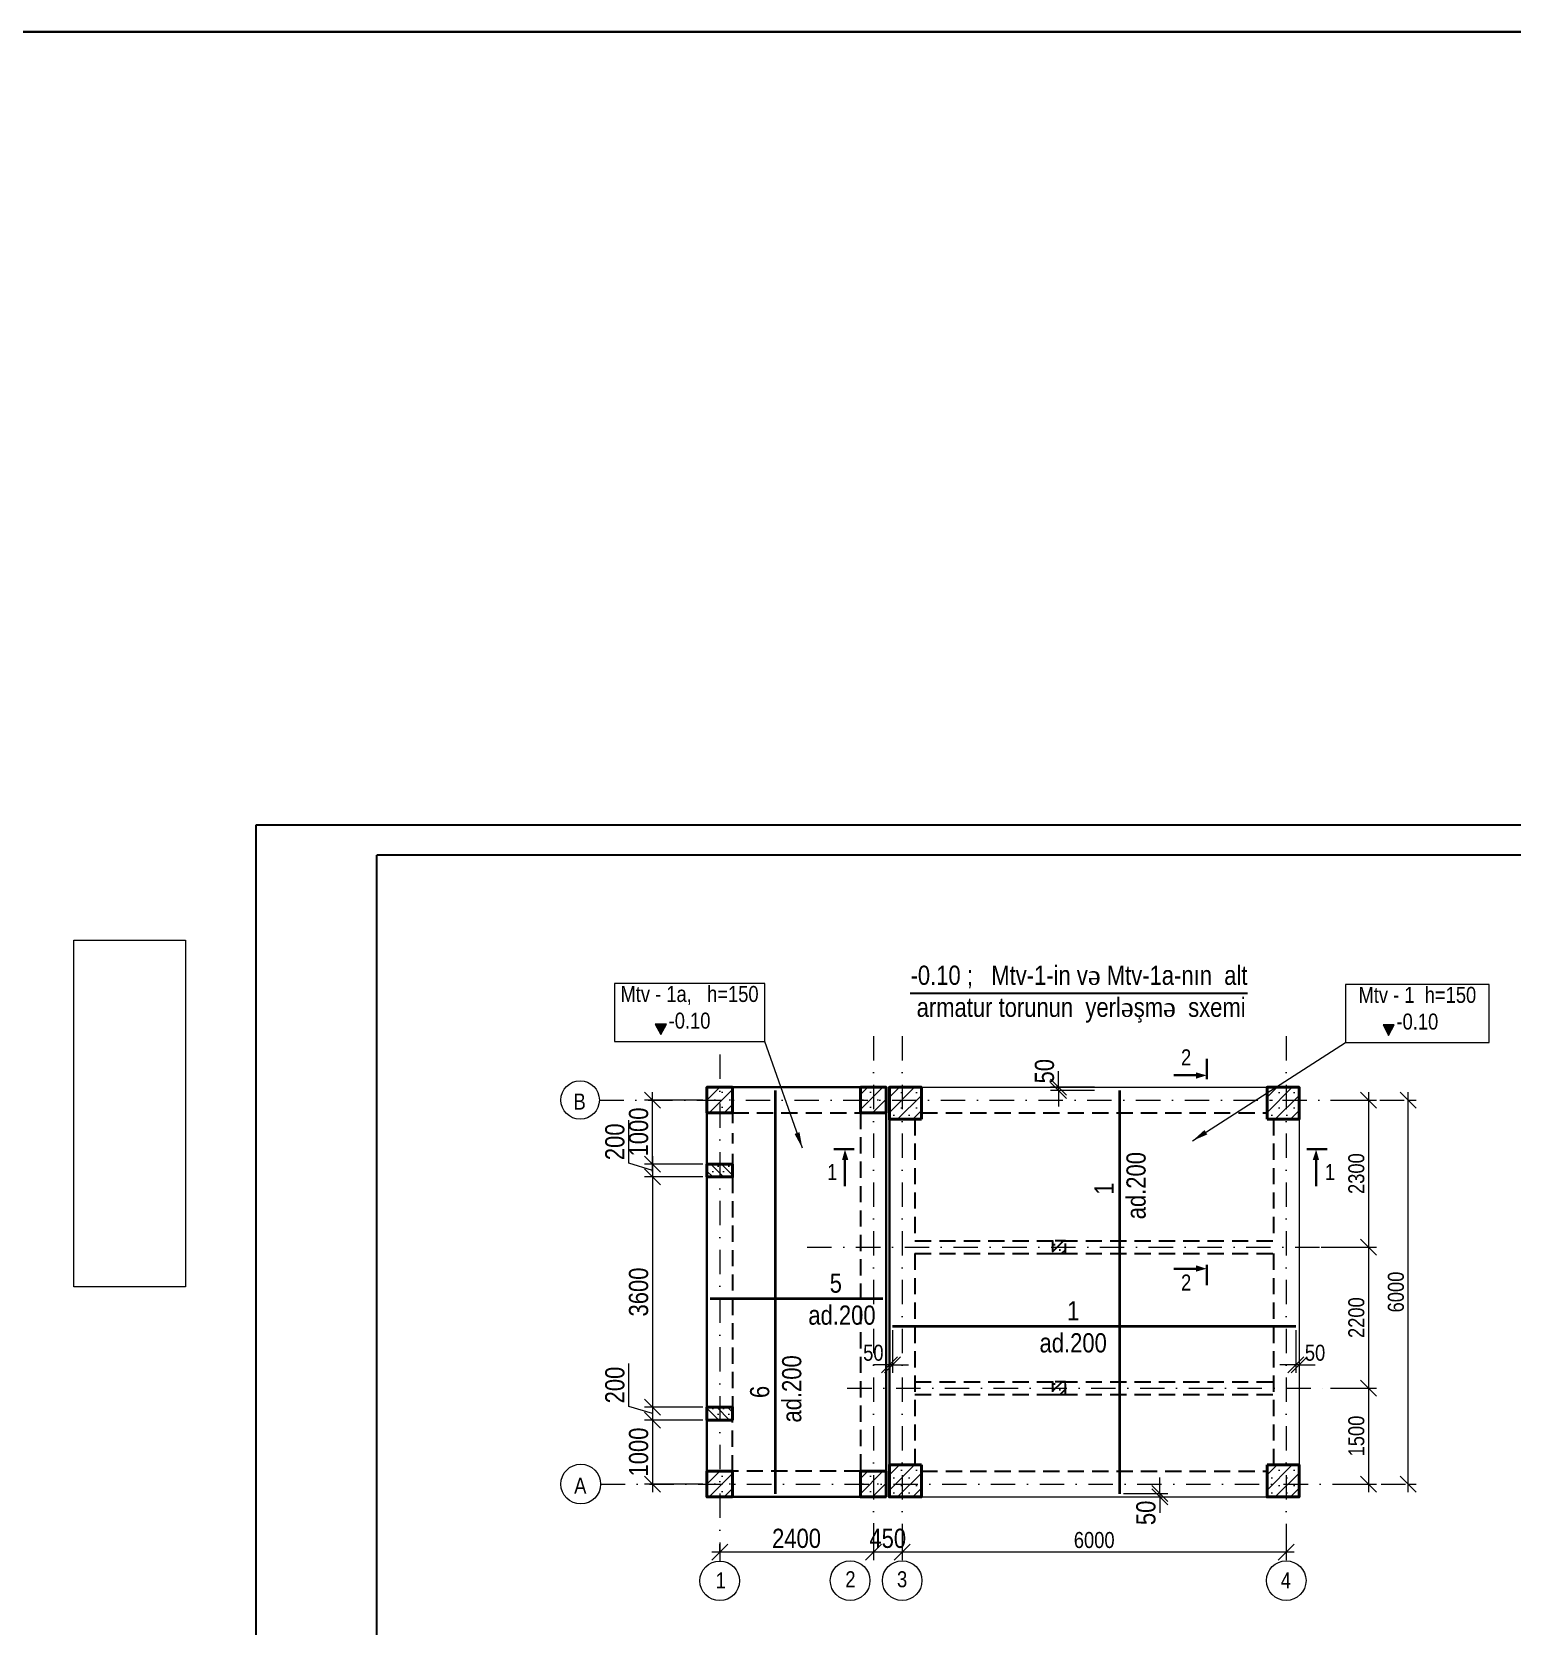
# Model space of a CAD drawing. Header units: millimetres. Extents: x -149347 to 251215, y -2929184 to -2541447.
# Drawn here: x 106920 to 130043, y -2566355 to -2541447 of the extents above; entities that cross this region are included whole.
import ezdxf

# ---------------------------------------------------------------- set-up
doc = ezdxf.new("R2010")
doc.units = ezdxf.units.MM
for name, pattern in [('DASHDOTX2', [50.8, 25.4, -12.7, 0, -12.7]), ('HIDDEN', [4, 2, -2]), ('HIDDEN2', [4.7625, 3.175, -1.5875])]:
    doc.linetypes.add(name, pattern=pattern)
for name, color, linetype, lineweight in [('Калонлар', 2, 'Continuous', 40), ('колонна', 6, 'Continuous', 40), ('размер', 2, 'Continuous', 13), ('Х - диварлар.', 31, 'Continuous', 25)]:
    doc.layers.add(name, color=color, linetype=linetype, lineweight=lineweight)
doc.styles.add('style1', font='A3TI(LA).TTF', dxfattribs={"height": 400})
doc.styles.add('style6', font='ARIALN.TTF', dxfattribs={"height": 300})
doc.styles.add('Times New  Roman', font='times.ttf')
doc.styles.add('yazitipi', font='ARIALN.TTF')
doc.dimstyles.new('DIM_100', dxfattribs={"dimscale": 100, "dimtxt": 250, "dimasz": 2.5, "dimexe": 1.25, "dimexo": 0.625, "dimtad": 1, "dimdec": 0, "dimtxsty": 'style1', "dimblk": 'OBLIQUE', "dimcen": 2.5, "dimdle": 1.25, "dimclrd": 251, "dimclre": 251, "dimaunit": 1, "dimadec": 3, "dimazin": 0, "dimtfac": 1, "dimtdec": 0, "dimtmove": 1, "dimatfit": 3, "dimfxl": 1.25, "dimlwd": 5, "dimlwe": 5, "dimarcsym": 0})
doc.dimstyles.new('İSO-100', dxfattribs={"dimtxt": 250, "dimasz": 250, "dimexe": 100, "dimexo": 500, "dimgap": 100, "dimtad": 1, "dimdec": 0, "dimtxsty": 'Times New  Roman', "dimblk": 'OBLIQUE', "dimcen": 2.5, "dimdle": 100, "dimclrd": 250, "dimclre": 250, "dimadec": 0, "dimazin": 0, "dimtfac": 1, "dimtdec": 0, "dimtmove": 1, "dimatfit": 3, "dimfxl": 1, "dimlwd": 5, "dimlwe": 5, "dimarcsym": 0})
doc.dimstyles.new('sevda', dxfattribs={"dimscale": 100, "dimtxt": 2.8, "dimasz": 2.5, "dimexe": 1.25, "dimexo": 0.625, "dimtad": 1, "dimtxsty": 'yazitipi', "dimblk": 'OBLIQUE', "dimcen": 2.5, "dimclrd": 253, "dimclre": 253, "dimclrt": 73, "dimaunit": 1, "dimadec": 3, "dimazin": 0, "dimtfac": 1, "dimtmove": 1, "dimatfit": 3, "dimfxl": 1, "dimlwd": 9, "dimlwe": 9, "dimarcsym": 0})
pattern_1 = [(315, (487824.62, -2614397.24), (84.1899, 84.1899), []), (315, (487824.62, -2614481.43), (84.1899, 84.1899), [0, -119.0625])]

# ---------------------------------------------------------------- blocks, each defined once
blk = doc.blocks.new('mekteb')
at = {"color": 0, "lineweight": 25}
for p, q in [((99643, -1821466), (139843, -1821466)), ((99643, -1849866), (99643, -1821466))]:
    blk.add_line(p, q, dxfattribs=at)
at = {"color": 0, "lineweight": 25, "ltscale": 15}
for p in [(101643, -1849366), (139343, -1821966)]:
    blk.add_line(p, (101643, -1821966), dxfattribs=at)
blk = doc.blocks.new('_Oblique')
at = {"color": 0, "linetype": 'ByBlock', "lineweight": -2}
blk.add_line((-0.5, -0.5), (0.5, 0.5), dxfattribs=at)
blk = doc.blocks.new('*D861')
at = {"color": 251, "lineweight": 5, "ltscale": 50, "transparency": 16777216}
for p, q in [((120515, -2564883), (120515, -2565326)), ((126515, -2564883), (126515, -2565326))]:
    blk.add_line(p, q, dxfattribs=at)
at = {"color": 251, "linetype": 'ByBlock', "lineweight": 5, "ltscale": 50, "transparency": 16777216}
blk.add_line((126640, -2565201), (120390, -2565201), dxfattribs=at)
at = {"layer": 'Defpoints', "color": 0, "lineweight": 15, "ltscale": 50, "transparency": 16777216}
for p in [(120515, -2564820), (126515, -2564820), (120515, -2565201)]:
    blk.add_point(p, dxfattribs=at)
at = {"color": 251, "lineweight": 5, "ltscale": 50, "transparency": 16777216, "xscale": 250, "yscale": 250, "zscale": 250, "rotation": 180}
blk.add_blockref('_Oblique', (120515, -2565201), dxfattribs=at)
at = {"color": 251, "lineweight": 5, "ltscale": 50, "transparency": 16777216, "xscale": 250, "yscale": 250, "zscale": 250}
blk.add_blockref('_Oblique', (126515, -2565201), dxfattribs=at)
at = {"color": 0, "lineweight": 15, "ltscale": 50, "transparency": 16777216, "insert": (123515, -2565011), "char_height": 300, "attachment_point": 5, "style": 'style6'}
blk.add_mtext('{\\H0.83333x;6000}', dxfattribs=at)
blk = doc.blocks.new('*D862')
at = {"color": 251, "linetype": 'ByBlock', "lineweight": 5, "ltscale": 50, "transparency": 16777216}
blk.add_line((128419, -2564260), (128419, -2558010), dxfattribs=at)
at = {"color": 251, "lineweight": 5, "ltscale": 50, "transparency": 16777216}
for p, q in [((128427, -2558135), (128544, -2558135)), ((128427, -2564135), (128544, -2564135))]:
    blk.add_line(p, q, dxfattribs=at)
at = {"layer": 'Defpoints', "color": 0, "lineweight": 15, "ltscale": 50, "transparency": 16777216}
for p in [(128364, -2558135), (128419, -2558135), (128364, -2564135)]:
    blk.add_point(p, dxfattribs=at)
at = {"color": 251, "lineweight": 5, "ltscale": 50, "transparency": 16777216, "xscale": 250, "yscale": 250, "zscale": 250}
for p, rotation in [((128419, -2558135), 90), ((128419, -2564135), 270)]:
    blk.add_blockref('_Oblique', p, dxfattribs=dict(at, rotation=rotation))
at = {"color": 0, "lineweight": 15, "ltscale": 50, "transparency": 16777216, "insert": (128229, -2561135), "char_height": 300, "attachment_point": 5, "rotation": 90, "style": 'style6'}
blk.add_mtext('{\\H0.83333x;6000}', dxfattribs=at)
blk = doc.blocks.new('*D863')
at = {"color": 251, "lineweight": 5, "ltscale": 50, "transparency": 16777216}
for p, q in [((127061, -2560435), (127927, -2560435)), ((127214, -2562635), (127927, -2562635))]:
    blk.add_line(p, q, dxfattribs=at)
at = {"color": 251, "linetype": 'ByBlock', "lineweight": 5, "ltscale": 50, "transparency": 16777216}
blk.add_line((127802, -2560310), (127802, -2562760), dxfattribs=at)
at = {"layer": 'Defpoints', "color": 0, "lineweight": 15, "ltscale": 50, "transparency": 16777216}
for p in [(126999, -2560435), (127152, -2562635), (127802, -2562635)]:
    blk.add_point(p, dxfattribs=at)
at = {"color": 251, "lineweight": 5, "ltscale": 50, "transparency": 16777216, "xscale": 250, "yscale": 250, "zscale": 250}
for p, rotation in [((127802, -2560435), 90), ((127802, -2562635), 270)]:
    blk.add_blockref('_Oblique', p, dxfattribs=dict(at, rotation=rotation))
at = {"color": 0, "lineweight": 15, "ltscale": 50, "transparency": 16777216, "insert": (127611, -2561535), "char_height": 300, "attachment_point": 5, "rotation": 90, "style": 'style6'}
blk.add_mtext('{\\H0.83333x;2200}', dxfattribs=at)
blk = doc.blocks.new('*D864')
at = {"color": 251, "lineweight": 5, "ltscale": 50, "transparency": 16777216}
for p, q in [((127204, -2558135), (127927, -2558135)), ((127214, -2560435), (127927, -2560435))]:
    blk.add_line(p, q, dxfattribs=at)
at = {"color": 251, "linetype": 'ByBlock', "lineweight": 5, "ltscale": 50, "transparency": 16777216}
blk.add_line((127802, -2558010), (127802, -2560560), dxfattribs=at)
at = {"layer": 'Defpoints', "color": 0, "lineweight": 15, "ltscale": 50, "transparency": 16777216}
for p in [(127142, -2558135), (127152, -2560435), (127802, -2560435)]:
    blk.add_point(p, dxfattribs=at)
at = {"color": 251, "lineweight": 5, "ltscale": 50, "transparency": 16777216, "xscale": 250, "yscale": 250, "zscale": 250}
for p, rotation in [((127802, -2558135), 90), ((127802, -2560435), 270)]:
    blk.add_blockref('_Oblique', p, dxfattribs=dict(at, rotation=rotation))
at = {"color": 0, "lineweight": 15, "ltscale": 50, "transparency": 16777216, "insert": (127611, -2559285), "char_height": 300, "attachment_point": 5, "rotation": 90, "style": 'style6'}
blk.add_mtext('{\\H0.83333x;2300}', dxfattribs=at)
blk = doc.blocks.new('*D865')
at = {"color": 251, "lineweight": 5, "ltscale": 50, "transparency": 16777216}
for p, q in [((127204, -2562635), (127927, -2562635)), ((127401, -2564135), (127927, -2564135))]:
    blk.add_line(p, q, dxfattribs=at)
at = {"color": 251, "linetype": 'ByBlock', "lineweight": 5, "ltscale": 50, "transparency": 16777216}
blk.add_line((127802, -2562510), (127802, -2564260), dxfattribs=at)
at = {"layer": 'Defpoints', "color": 0, "lineweight": 15, "ltscale": 50, "transparency": 16777216}
for p in [(127142, -2562635), (127339, -2564135), (127802, -2564135)]:
    blk.add_point(p, dxfattribs=at)
at = {"color": 251, "lineweight": 5, "ltscale": 50, "transparency": 16777216, "xscale": 250, "yscale": 250, "zscale": 250}
for p, rotation in [((127802, -2562635), 90), ((127802, -2564135), 270)]:
    blk.add_blockref('_Oblique', p, dxfattribs=dict(at, rotation=rotation))
at = {"color": 0, "lineweight": 15, "ltscale": 50, "transparency": 16777216, "insert": (127611, -2563385), "char_height": 300, "attachment_point": 5, "rotation": 90, "style": 'style6'}
blk.add_mtext('{\\H0.83333x;1500}', dxfattribs=at)
blk = doc.blocks.new('*D871')
at = {"color": 251, "lineweight": 5, "ltscale": 50, "transparency": 16777216}
for p, q in [((120315, -2561733), (120315, -2562400)), ((120365, -2561733), (120365, -2562400))]:
    blk.add_line(p, q, dxfattribs=at)
at = {"color": 251, "linetype": 'ByBlock', "lineweight": 5, "ltscale": 50, "transparency": 16777216}
for p, q in [((120315, -2562275), (120065, -2562275)), ((120365, -2562275), (120315, -2562275)), ((120365, -2562275), (120615, -2562275))]:
    blk.add_line(p, q, dxfattribs=at)
at = {"layer": 'Defpoints', "color": 0, "lineweight": 15, "ltscale": 50, "transparency": 16777216}
for p in [(120315, -2561670), (120365, -2561670), (120315, -2562275)]:
    blk.add_point(p, dxfattribs=at)
at = {"color": 251, "lineweight": 5, "ltscale": 50, "transparency": 16777216, "xscale": 250, "yscale": 250, "zscale": 250}
blk.add_blockref('_Oblique', (120315, -2562275), dxfattribs=at)
at = {"color": 251, "lineweight": 5, "ltscale": 50, "transparency": 16777216, "xscale": 250, "yscale": 250, "zscale": 250, "rotation": 180}
blk.add_blockref('_Oblique', (120365, -2562275), dxfattribs=at)
at = {"color": 0, "lineweight": 15, "ltscale": 50, "transparency": 16777216, "insert": (120065, -2562085), "char_height": 300, "attachment_point": 5, "style": 'style6'}
blk.add_mtext('{\\H0.83333x;50}', dxfattribs=at)
blk = doc.blocks.new('*D872')
at = {"color": 251, "lineweight": 5, "ltscale": 50, "transparency": 16777216}
for p, q in [((126665, -2561733), (126665, -2562400)), ((126715, -2561733), (126715, -2562400))]:
    blk.add_line(p, q, dxfattribs=at)
at = {"color": 251, "linetype": 'ByBlock', "lineweight": 5, "ltscale": 50, "transparency": 16777216}
for p, q in [((126665, -2562275), (126415, -2562275)), ((126715, -2562275), (126665, -2562275)), ((126715, -2562275), (126965, -2562275))]:
    blk.add_line(p, q, dxfattribs=at)
at = {"layer": 'Defpoints', "color": 0, "lineweight": 15, "ltscale": 50, "transparency": 16777216}
for p in [(126665, -2561670), (126715, -2561670), (126665, -2562275)]:
    blk.add_point(p, dxfattribs=at)
at = {"color": 251, "lineweight": 5, "ltscale": 50, "transparency": 16777216, "xscale": 250, "yscale": 250, "zscale": 250}
blk.add_blockref('_Oblique', (126665, -2562275), dxfattribs=at)
at = {"color": 251, "lineweight": 5, "ltscale": 50, "transparency": 16777216, "xscale": 250, "yscale": 250, "zscale": 250, "rotation": 180}
blk.add_blockref('_Oblique', (126715, -2562275), dxfattribs=at)
at = {"color": 0, "lineweight": 15, "ltscale": 50, "transparency": 16777216, "insert": (126965, -2562085), "char_height": 300, "attachment_point": 5, "style": 'style6'}
blk.add_mtext('{\\H0.83333x;50}', dxfattribs=at)
blk = doc.blocks.new('*D873')
at = {"color": 251, "linetype": 'ByBlock', "lineweight": 5, "ltscale": 50, "transparency": 16777216}
for p, q in [((124539, -2564285), (124539, -2564035)), ((124539, -2564285), (124539, -2564335)), ((124539, -2564335), (124539, -2564585))]:
    blk.add_line(p, q, dxfattribs=at)
at = {"color": 251, "lineweight": 5, "ltscale": 50, "transparency": 16777216}
for p, q in [((123973, -2564285), (124664, -2564285)), ((123973, -2564335), (124664, -2564335))]:
    blk.add_line(p, q, dxfattribs=at)
at = {"layer": 'Defpoints', "color": 0, "lineweight": 15, "ltscale": 50, "transparency": 16777216}
for p in [(123910, -2564285), (123910, -2564335), (124539, -2564335)]:
    blk.add_point(p, dxfattribs=at)
at = {"color": 251, "lineweight": 5, "ltscale": 50, "transparency": 16777216, "xscale": 250, "yscale": 250, "zscale": 250}
for p, rotation in [((124539, -2564285), 270), ((124539, -2564335), 90)]:
    blk.add_blockref('_Oblique', p, dxfattribs=dict(at, rotation=rotation))
at = {"color": 0, "lineweight": 15, "ltscale": 50, "transparency": 16777216, "insert": (124324, -2564585), "char_height": 300, "attachment_point": 5, "rotation": 90, "style": 'style6'}
blk.add_mtext('50', dxfattribs=at)
blk = doc.blocks.new('*D874')
at = {"color": 251, "linetype": 'ByBlock', "lineweight": 5, "ltscale": 50, "transparency": 16777216}
for p, q in [((122955, -2557935), (122955, -2557685)), ((122955, -2557985), (122955, -2557935)), ((122955, -2557985), (122955, -2558235))]:
    blk.add_line(p, q, dxfattribs=at)
at = {"color": 251, "lineweight": 5, "ltscale": 50, "transparency": 16777216}
for p, q in [((123521, -2557935), (122830, -2557935)), ((123521, -2557985), (122830, -2557985))]:
    blk.add_line(p, q, dxfattribs=at)
at = {"layer": 'Defpoints', "color": 0, "lineweight": 15, "ltscale": 50, "transparency": 16777216}
for p in [(122955, -2557935), (123583, -2557935), (123583, -2557985)]:
    blk.add_point(p, dxfattribs=at)
at = {"color": 251, "lineweight": 5, "ltscale": 50, "transparency": 16777216, "xscale": 250, "yscale": 250, "zscale": 250}
for p, rotation in [((122955, -2557935), 270), ((122955, -2557985), 90)]:
    blk.add_blockref('_Oblique', p, dxfattribs=dict(at, rotation=rotation))
at = {"color": 0, "lineweight": 15, "ltscale": 50, "transparency": 16777216, "insert": (122739, -2557685), "char_height": 300, "attachment_point": 5, "rotation": 90, "style": 'style6'}
blk.add_mtext('50', dxfattribs=at)
blk = doc.blocks.new('*D879')
at = {"color": 251, "lineweight": 5, "ltscale": 50, "transparency": 16777216}
for p, q in [((120065, -2564744), (120065, -2565326)), ((117665, -2565185), (117665, -2565076))]:
    blk.add_line(p, q, dxfattribs=at)
at = {"color": 251, "linetype": 'ByBlock', "lineweight": 5, "ltscale": 50, "transparency": 16777216}
blk.add_line((120190, -2565201), (117540, -2565201), dxfattribs=at)
at = {"layer": 'Defpoints', "color": 0, "lineweight": 15, "ltscale": 50, "transparency": 16777216}
for p in [(120065, -2564681), (117665, -2565201), (117665, -2565247)]:
    blk.add_point(p, dxfattribs=at)
at = {"color": 251, "lineweight": 5, "ltscale": 50, "transparency": 16777216, "xscale": 250, "yscale": 250, "zscale": 250, "rotation": 180}
blk.add_blockref('_Oblique', (117665, -2565201), dxfattribs=at)
at = {"color": 251, "lineweight": 5, "ltscale": 50, "transparency": 16777216, "xscale": 250, "yscale": 250, "zscale": 250}
blk.add_blockref('_Oblique', (120065, -2565201), dxfattribs=at)
at = {"color": 0, "lineweight": 15, "ltscale": 50, "transparency": 16777216, "insert": (118865, -2564985), "char_height": 300, "attachment_point": 5, "style": 'style6'}
blk.add_mtext('2400', dxfattribs=at)
blk = doc.blocks.new('*D880')
at = {"color": 251, "lineweight": 5, "ltscale": 50, "transparency": 16777216}
for p, q in [((117403, -2558135), (116490, -2558135)), ((117403, -2559135), (116490, -2559135))]:
    blk.add_line(p, q, dxfattribs=at)
at = {"color": 251, "linetype": 'ByBlock', "lineweight": 5, "ltscale": 50, "transparency": 16777216}
blk.add_line((116615, -2559260), (116615, -2558010), dxfattribs=at)
at = {"layer": 'Defpoints', "color": 0, "lineweight": 15, "ltscale": 50, "transparency": 16777216}
for p in [(116615, -2558135), (117465, -2558135), (117465, -2559135)]:
    blk.add_point(p, dxfattribs=at)
at = {"color": 251, "lineweight": 5, "ltscale": 50, "transparency": 16777216, "xscale": 250, "yscale": 250, "zscale": 250}
for p, rotation in [((116615, -2558135), 90), ((116615, -2559135), 270)]:
    blk.add_blockref('_Oblique', p, dxfattribs=dict(at, rotation=rotation))
at = {"color": 0, "lineweight": 15, "ltscale": 50, "transparency": 16777216, "insert": (116399, -2558635), "char_height": 300, "attachment_point": 5, "rotation": 90, "style": 'style6'}
blk.add_mtext('1000', dxfattribs=at)
blk = doc.blocks.new('*D881')
at = {"color": 251, "linetype": 'ByBlock', "lineweight": 5, "ltscale": 50, "transparency": 16777216}
for p, q in [((116243, -2559124), (116243, -2558452)), ((116615, -2559235), (116243, -2559124)), ((116615, -2559010), (116615, -2559460))]:
    blk.add_line(p, q, dxfattribs=at)
at = {"color": 251, "lineweight": 5, "ltscale": 50, "transparency": 16777216}
for p, q in [((117403, -2559135), (116490, -2559135)), ((117403, -2559335), (116490, -2559335))]:
    blk.add_line(p, q, dxfattribs=at)
at = {"layer": 'Defpoints', "color": 0, "lineweight": 15, "ltscale": 50, "transparency": 16777216}
for p in [(117465, -2559135), (116615, -2559335), (117465, -2559335)]:
    blk.add_point(p, dxfattribs=at)
at = {"color": 251, "lineweight": 5, "ltscale": 50, "transparency": 16777216, "xscale": 250, "yscale": 250, "zscale": 250}
for p, rotation in [((116615, -2559135), 90), ((116615, -2559335), 270)]:
    blk.add_blockref('_Oblique', p, dxfattribs=dict(at, rotation=rotation))
at = {"color": 0, "lineweight": 15, "ltscale": 50, "transparency": 16777216, "insert": (116028, -2558788), "char_height": 300, "attachment_point": 5, "rotation": 90, "style": 'style6'}
blk.add_mtext('200', dxfattribs=at)
blk = doc.blocks.new('*D882')
at = {"color": 251, "linetype": 'ByBlock', "lineweight": 5, "ltscale": 50, "transparency": 16777216}
blk.add_line((116615, -2559210), (116615, -2563060), dxfattribs=at)
at = {"color": 251, "lineweight": 5, "ltscale": 50, "transparency": 16777216}
for p, q in [((117403, -2559335), (116490, -2559335)), ((117403, -2562935), (116490, -2562935))]:
    blk.add_line(p, q, dxfattribs=at)
at = {"layer": 'Defpoints', "color": 0, "lineweight": 15, "ltscale": 50, "transparency": 16777216}
for p in [(117465, -2559335), (116615, -2562935), (117465, -2562935)]:
    blk.add_point(p, dxfattribs=at)
at = {"color": 251, "lineweight": 5, "ltscale": 50, "transparency": 16777216, "xscale": 250, "yscale": 250, "zscale": 250}
for p, rotation in [((116615, -2559335), 90), ((116615, -2562935), 270)]:
    blk.add_blockref('_Oblique', p, dxfattribs=dict(at, rotation=rotation))
at = {"color": 0, "lineweight": 15, "ltscale": 50, "transparency": 16777216, "insert": (116399, -2561135), "char_height": 300, "attachment_point": 5, "rotation": 90, "style": 'style6'}
blk.add_mtext('3600', dxfattribs=at)
blk = doc.blocks.new('*D883')
at = {"color": 251, "linetype": 'ByBlock', "lineweight": 5, "ltscale": 50, "transparency": 16777216}
for p, q in [((116243, -2562924), (116243, -2562252)), ((116615, -2563035), (116243, -2562924)), ((116615, -2562810), (116615, -2563260))]:
    blk.add_line(p, q, dxfattribs=at)
at = {"color": 251, "lineweight": 5, "ltscale": 50, "transparency": 16777216}
for p, q in [((117403, -2562935), (116490, -2562935)), ((117403, -2563135), (116490, -2563135))]:
    blk.add_line(p, q, dxfattribs=at)
at = {"layer": 'Defpoints', "color": 0, "lineweight": 15, "ltscale": 50, "transparency": 16777216}
for p in [(117465, -2562935), (116615, -2563135), (117465, -2563135)]:
    blk.add_point(p, dxfattribs=at)
at = {"color": 251, "lineweight": 5, "ltscale": 50, "transparency": 16777216, "xscale": 250, "yscale": 250, "zscale": 250}
for p, rotation in [((116615, -2562935), 90), ((116615, -2563135), 270)]:
    blk.add_blockref('_Oblique', p, dxfattribs=dict(at, rotation=rotation))
at = {"color": 0, "lineweight": 15, "ltscale": 50, "transparency": 16777216, "insert": (116028, -2562588), "char_height": 300, "attachment_point": 5, "rotation": 90, "style": 'style6'}
blk.add_mtext('200', dxfattribs=at)
blk = doc.blocks.new('*D884')
at = {"color": 251, "lineweight": 5, "ltscale": 50, "transparency": 16777216}
for p, q in [((117403, -2563135), (116490, -2563135)), ((117403, -2564135), (116490, -2564135))]:
    blk.add_line(p, q, dxfattribs=at)
at = {"color": 251, "linetype": 'ByBlock', "lineweight": 5, "ltscale": 50, "transparency": 16777216}
blk.add_line((116615, -2563010), (116615, -2564260), dxfattribs=at)
at = {"layer": 'Defpoints', "color": 0, "lineweight": 15, "ltscale": 50, "transparency": 16777216}
for p in [(117465, -2563135), (116615, -2564135), (117465, -2564135)]:
    blk.add_point(p, dxfattribs=at)
at = {"color": 251, "lineweight": 5, "ltscale": 50, "transparency": 16777216, "xscale": 250, "yscale": 250, "zscale": 250}
for p, rotation in [((116615, -2563135), 90), ((116615, -2564135), 270)]:
    blk.add_blockref('_Oblique', p, dxfattribs=dict(at, rotation=rotation))
at = {"color": 0, "lineweight": 15, "ltscale": 50, "transparency": 16777216, "insert": (116399, -2563635), "char_height": 300, "attachment_point": 5, "rotation": 90, "style": 'style6'}
blk.add_mtext('1000', dxfattribs=at)
blk = doc.blocks.new('*D859')
at = {"color": 251, "lineweight": 5, "ltscale": 50, "transparency": 16777216}
for p, q in [((120065, -2564997), (120065, -2565326)), ((120515, -2564997), (120515, -2565326))]:
    blk.add_line(p, q, dxfattribs=at)
at = {"color": 251, "linetype": 'ByBlock', "lineweight": 5, "ltscale": 50, "transparency": 16777216}
blk.add_line((120640, -2565201), (119940, -2565201), dxfattribs=at)
at = {"layer": 'Defpoints', "color": 0, "lineweight": 15, "ltscale": 50, "transparency": 16777216}
for p in [(120065, -2564934), (120515, -2564934), (120065, -2565201)]:
    blk.add_point(p, dxfattribs=at)
at = {"color": 251, "lineweight": 5, "ltscale": 50, "transparency": 16777216, "xscale": 250, "yscale": 250, "zscale": 250, "rotation": 180}
blk.add_blockref('_Oblique', (120065, -2565201), dxfattribs=at)
at = {"color": 251, "lineweight": 5, "ltscale": 50, "transparency": 16777216, "xscale": 250, "yscale": 250, "zscale": 250}
blk.add_blockref('_Oblique', (120515, -2565201), dxfattribs=at)
at = {"color": 0, "lineweight": 15, "ltscale": 50, "transparency": 16777216, "insert": (120290, -2564985), "char_height": 300, "attachment_point": 5, "style": 'style6'}
blk.add_mtext('450', dxfattribs=at)

msp = doc.modelspace()

# ---------------------------------------------------------------- hatches: boundary and pattern name
at = {"lineweight": 20, "ltscale": 15}
h = msp.add_hatch(color=256, dxfattribs=at)
h.dxf.hatch_style = 1
h.paths.add_polyline_path([(116658.47861, -2556947.62214), (116832.20525, -2556947.62214), (116744.87094, -2557113.97858)])
h = msp.add_hatch(color=256, dxfattribs=at)
h.dxf.hatch_style = 1
h.paths.add_polyline_path([(128028.13669, -2556962.04779), (128201.86333, -2556962.04779), (128114.52902, -2557128.40422)])
at = {"lineweight": 15, "ltscale": 50}
h = msp.add_hatch(dxfattribs=at)
h.set_pattern_fill('SACNCR', color=4, scale=70)
h.set_pattern_definition([(45, (-678243.87, 35506.79), (-117.865862, 117.865862), []), (45, (-678126, 35506.79), (-117.865862, 117.865862), [0, -166.6875])])
h.paths.add_polyline_path([(117465.13949, -2558335.47637), (117865.13949, -2558335.47637), (117865.13949, -2557935.47637), (117465.13949, -2557935.47637)])
h = msp.add_hatch(dxfattribs=at)
h.set_pattern_fill('SACNCR', color=4, scale=70)
h.set_pattern_definition([(45, (-680643.87, 35506.79), (-117.865862, 117.865862), []), (45, (-680526, 35506.79), (-117.865862, 117.865862), [0, -166.6875])])
h.paths.add_polyline_path([(119865.13949, -2558335.47637), (120265.13949, -2558335.47637), (120265.13949, -2557935.47637), (119865.13949, -2557935.47637)])
h = msp.add_hatch(dxfattribs=at)
h.set_pattern_fill('SACNCR', color=4, scale=70)
h.set_pattern_definition([(45, (-686993.87, 29606.79), (-117.865862, 117.865862), []), (45, (-686876, 29606.79), (-117.865862, 117.865862), [0, -166.6875])])
h.paths.add_polyline_path([(120815.13949, -2557935.47637), (120315.13949, -2557935.47637), (120315.13949, -2558435.47637), (120815.13949, -2558435.47637)])
h = msp.add_hatch(dxfattribs=at)
h.set_pattern_fill('SACNCR', color=4, scale=70)
h.set_pattern_definition([(45, (-681093.87, 29606.79), (-117.865862, 117.865862), []), (45, (-680976, 29606.79), (-117.865862, 117.865862), [0, -166.6875])])
h.paths.add_polyline_path([(126715.13949, -2557935.47637), (126215.13949, -2557935.47637), (126215.13949, -2558435.47637), (126715.13949, -2558435.47637)])
at = {"linetype": 'HIDDEN', "lineweight": 25, "ltscale": 80}
h = msp.add_hatch(dxfattribs=at)
h.set_pattern_fill('SACNCR', color=256, scale=50)
h.set_pattern_definition([(45, (-678761.93, 55975.91), (-84.189901, 84.189901), []), (45, (-678677.74, 55975.91), (-84.189901, 84.189901), [0, -119.0625])])
h.paths.add_polyline_path([(122965.13949, -2560435.47637), (122965.13949, -2560535.47637), (122865.13949, -2560535.47637), (122865.13949, -2560435.47637)])
h.paths.add_polyline_path([(123065.13949, -2560435.47637), (123065.13949, -2560535.47637), (122965.13949, -2560535.47637), (122965.13949, -2560435.47637)])
h.paths.add_polyline_path([(123065.13949, -2560335.47637), (123065.13949, -2560435.47637), (122965.13949, -2560435.47637), (122965.13949, -2560335.47637)])
h.paths.add_polyline_path([(122965.13949, -2560435.47637), (122865.13949, -2560435.47637), (122865.13949, -2560335.47637), (122965.13949, -2560335.47637)])
h = msp.add_hatch(dxfattribs=at)
h.set_pattern_fill('SACNCR', color=256, scale=50)
h.set_pattern_definition([(45, (-678761.93, 58175.91), (-84.189901, 84.189901), []), (45, (-678677.74, 58175.91), (-84.189901, 84.189901), [0, -119.0625])])
h.paths.add_polyline_path([(122965.13949, -2562735.47637), (122865.13949, -2562735.47637), (122865.13949, -2562635.47637), (122965.13949, -2562635.47637)])
h.paths.add_polyline_path([(123065.13949, -2562735.47637), (122965.13949, -2562735.47637), (122965.13949, -2562635.47637), (123065.13949, -2562635.47637)])
h.paths.add_polyline_path([(123065.13949, -2562635.47637), (122965.13949, -2562635.47637), (122965.13949, -2562535.47637), (123065.13949, -2562535.47637)])
h.paths.add_polyline_path([(122965.13949, -2562635.47637), (122865.13949, -2562635.47637), (122865.13949, -2562535.47637), (122965.13949, -2562535.47637)])
at = {"lineweight": 15, "ltscale": 50}
h = msp.add_hatch(dxfattribs=at)
h.set_pattern_fill('SACNCR', color=4, scale=70)
h.set_pattern_definition([(45, (-678243.87, 29506.79), (-117.865862, 117.865862), []), (45, (-678126, 29506.79), (-117.865862, 117.865862), [0, -166.6875])])
h.paths.add_polyline_path([(117465.13949, -2564335.47637), (117865.13949, -2564335.47637), (117865.13949, -2563935.47637), (117465.13949, -2563935.47637)])
h = msp.add_hatch(dxfattribs=at)
h.set_pattern_fill('SACNCR', color=4, scale=70)
h.set_pattern_definition([(45, (-680643.87, 29506.79), (-117.865862, 117.865862), []), (45, (-680526, 29506.79), (-117.865862, 117.865862), [0, -166.6875])])
h.paths.add_polyline_path([(119865.13949, -2564335.47637), (120265.13949, -2564335.47637), (120265.13949, -2563935.47637), (119865.13949, -2563935.47637)])
h = msp.add_hatch(dxfattribs=at)
h.set_pattern_fill('SACNCR', color=4, scale=70)
h.set_pattern_definition([(45, (-686993.87, 23706.79), (-117.865862, 117.865862), []), (45, (-686876, 23706.79), (-117.865862, 117.865862), [0, -166.6875])])
h.paths.add_polyline_path([(120815.13949, -2563835.47637), (120315.13949, -2563835.47637), (120315.13949, -2564335.47637), (120815.13949, -2564335.47637)])
h = msp.add_hatch(dxfattribs=at)
h.set_pattern_fill('SACNCR', color=4, scale=70)
h.set_pattern_definition([(45, (-681093.87, 23706.79), (-117.865862, 117.865862), []), (45, (-680976, 23706.79), (-117.865862, 117.865862), [0, -166.6875])])
h.paths.add_polyline_path([(126715.13949, -2563835.47637), (126215.13949, -2563835.47637), (126215.13949, -2564335.47637), (126715.13949, -2564335.47637)])
at = {"layer": 'размер'}
h = msp.add_hatch(dxfattribs=at)
h.set_pattern_fill('SACNCR', color=256, scale=50, angle=270, style=0)
h.set_pattern_definition(pattern_1)
h.paths.add_polyline_path([(117465.13949, -2559135.47637), (117465.13949, -2559335.47637), (117865.13949, -2559335.47637), (117865.13949, -2559135.47637)])
h = msp.add_hatch(dxfattribs=at)
h.set_pattern_fill('SACNCR', color=256, scale=50, angle=270, style=0)
h.set_pattern_definition(pattern_1)
h.paths.add_polyline_path([(117465.13949, -2563135.47637), (117465.13949, -2562935.47637), (117865.13949, -2562935.47637), (117865.13949, -2563135.47637)])

# ---------------------------------------------------------------- linework, layer by layer
at = {"ltscale": 30}
msp.add_line((125910.61223, -2556473.39984), (120642.39547, -2556473.39984), dxfattribs=at)
at = {"color": 0, "lineweight": 20, "ltscale": 15}
for p, q in [((116832.20525, -2556947.62214), (116658.47861, -2556947.62214)), ((116658.47861, -2556947.62214), (116744.87094, -2557113.97858)), ((116744.87094, -2557113.97858), (116832.20525, -2556947.62214)), ((128201.86333, -2556962.04779), (128028.13669, -2556962.04779)), ((128028.13669, -2556962.04779), (128114.52902, -2557128.40422)), ((128114.52902, -2557128.40422), (128201.86333, -2556962.04779))]:
    msp.add_line(p, q, dxfattribs=at)
at = {"color": 1, "linetype": 'DASHDOTX2', "lineweight": 13, "ltscale": 15}
for p, q in [((120065.13949, -2557135.47637), (120065.13949, -2565317.38684)), ((120515.13949, -2557135.47637), (120515.13949, -2565317.38684)), ((126515.13949, -2557135.47637), (126515.13949, -2565317.38684)), ((117665.13949, -2557425.1929), (117665.13949, -2565337.63766)), ((115784.86426, -2558135.47637), (128457.61118, -2558135.47637)), ((115804.73515, -2564135.47637), (128457.61118, -2564135.47637))]:
    msp.add_line(p, q, dxfattribs=at)
at = {"lineweight": 30}
for p, q in [((125276.07824, -2557493.74347), (125276.07824, -2557811.14186)), ((125104.14809, -2557749.47273), (124760.94597, -2557749.47273)), ((119449.10818, -2558902.20217), (119766.50657, -2558902.20217)), ((127154.49085, -2558902.20217), (126837.09246, -2558902.20217)), ((119621.54278, -2559074.13232), (119621.54278, -2559479.18865)), ((126982.05625, -2559074.13232), (126982.05625, -2559479.18865)), ((125104.14809, -2560770.9307), (124757.0576, -2560770.9307)), ((125276.07824, -2561029.30466), (125276.07824, -2560711.90627))]:
    msp.add_line(p, q, dxfattribs=at)
at = {"color": 6, "lineweight": 35, "ltscale": 15}
for p, q in [((118531.61117, -2557985.47637), (118531.61117, -2564285.47637)), ((123910.49321, -2557985.47637), (123910.49321, -2564285.47637)), ((117515.13949, -2561237.48097), (120215.13949, -2561237.48097)), ((120365.13949, -2561670.47507), (126665.13949, -2561670.47507))]:
    msp.add_line(p, q, dxfattribs=at)
at = {"color": 3, "lineweight": 30, "ltscale": 15}
msp.add_lwpolyline([(-91597.80098, -2541447.34864), (251214.7936, -2541447.34864), (251214.7936, -2929183.96085), (-91597.80098, -2929183.96085)], close=True, dxfattribs=at)
at = {"color": 1, "lineweight": 15, "ltscale": 15}
msp.add_lwpolyline([(107574.15045, -2555636.64756), (109320.74024, -2555636.64756), (109320.74024, -2561054.65795), (107574.15045, -2561054.65795)], close=True, dxfattribs=at)
at = {"color": 0, "lineweight": 5, "ltscale": 15}
for points in [[(116019.35222, -2557221.37075), (118368.97113, -2557221.37075), (118368.97113, -2556316.98673), (116019.35222, -2556316.98673)], [(127439.061, -2557235.7964), (129684.13251, -2557235.7964), (129684.13251, -2556331.41238), (127439.061, -2556331.41238)]]:
    msp.add_lwpolyline(points, close=True, dxfattribs=at)
at = {"linetype": 'HIDDEN', "lineweight": 25, "ltscale": 80}
for points in [[(117865.13949, -2558335.47637), (117865.13949, -2559135.47637), (117465.13949, -2559135.47637), (117465.13949, -2557935.47637), (117665.13949, -2557935.47637)], [(122865.13949, -2560335.47637), (122865.13949, -2560535.47637), (123065.13949, -2560535.47637), (123065.13949, -2560335.47637), (122865.13949, -2560335.47637)], [(122865.13949, -2562535.47637), (122865.13949, -2562735.47637), (123065.13949, -2562735.47637), (123065.13949, -2562535.47637), (122865.13949, -2562535.47637)]]:
    msp.add_lwpolyline(points, dxfattribs=at)
at = {"color": 3, "lineweight": 30}
msp.add_lwpolyline([(117465.13949, -2557935.47637), (120265.13949, -2557935.47637), (120265.13949, -2564335.47637), (117465.13949, -2564335.47637)], close=True, dxfattribs=at)
at = {"linetype": 'HIDDEN2', "lineweight": 25, "ltscale": 80}
for points in [[(117865.13949, -2558335.47637), (119865.13949, -2558335.47637), (119865.13949, -2557935.47637), (117665.13949, -2557935.47637)], [(120715.13949, -2558435.47637), (120715.13949, -2560335.47637)], [(120815.13949, -2558335.47637), (126215.13949, -2558335.47637)], [(126315.13949, -2558435.47637), (126315.13949, -2560335.47637)], [(120715.13949, -2560335.47637), (126315.13949, -2560335.47637)], [(120715.13949, -2560535.47637), (120715.13949, -2563835.47637)], [(120715.13949, -2560535.47637), (126315.13949, -2560535.47637)], [(126315.13949, -2560535.47637), (126315.13949, -2563835.47637)], [(120715.13949, -2562535.47637), (126315.13949, -2562535.47637)], [(120715.13949, -2562735.47637), (126315.13949, -2562735.47637)], [(117465.13949, -2564335.47637), (119865.13949, -2564335.47637), (119865.13949, -2563935.47637), (117865.13949, -2563935.47637), (117865.13949, -2563135.47637), (117465.13949, -2563135.47637), (117465.13949, -2564335.47637), (117465.13949, -2564335.47637)], [(120815.13949, -2563935.47637), (126215.13949, -2563935.47637)]]:
    msp.add_lwpolyline(points, dxfattribs=at)
at = {"color": 3, "lineweight": 18}
for points in [[(120815.13949, -2557935.47637), (126215.13949, -2557935.47637)], [(120315.13949, -2558435.47637), (120315.13949, -2563835.47637)], [(126715.13949, -2558435.47637), (126715.13949, -2563835.47637)], [(120815.13949, -2564335.47637), (126215.13949, -2564335.47637)]]:
    msp.add_lwpolyline(points, dxfattribs=at)
at = {"linetype": 'HIDDEN2', "lineweight": 25, "ltscale": 80}
for points in [[(119865.13949, -2563935.47637), (120265.13949, -2563935.47637), (120265.13949, -2558335.47637), (119865.13949, -2558335.47637)], [(117465.13949, -2559335.47637), (117865.13949, -2559335.47637), (117865.13949, -2562935.47637), (117465.13949, -2562935.47637)]]:
    msp.add_lwpolyline(points, close=True, dxfattribs=at)
at = {"color": 3, "lineweight": 30}
msp.add_lwpolyline([(120315.13949, -2563835.47637), (120315.13949, -2558435.47637)], dxfattribs=at)
at = {"color": 1, "linetype": 'DASHDOTX2', "lineweight": 13, "ltscale": 15}
for points in [[(119031.08062, -2560435.47637), (127190.76989, -2560435.47637)], [(119658.08755, -2562635.47637), (127185.81792, -2562635.47637)]]:
    msp.add_lwpolyline(points, dxfattribs=at)
at = {"color": 231, "lineweight": 15, "ltscale": 50}
for centre, radius in [((115484.45917, -2558135.47637), 300.40509), ((115494.39461, -2564135.47637), 310.34053), ((117665.13949, -2565646.80387), 309.16622), ((119702.18995, -2565643.97061), 309.16622), ((120515.13949, -2565643.97061), 309.16622), ((126515.13949, -2565643.97061), 309.16622)]:
    msp.add_circle(centre, radius, dxfattribs=at)
at = {"lineweight": 30}
for points in [[(125104.14809, -2557802.5862), (125269.52309, -2557749.47273), (125104.14809, -2557703.52806)], [(119674.65625, -2559074.13232), (119621.54278, -2558908.75732), (119575.59811, -2559074.13232)], [(126928.94278, -2559074.13232), (126982.05625, -2558908.75732), (127028.00093, -2559074.13232)], [(125104.14809, -2560717.81723), (125269.52309, -2560770.9307), (125104.14809, -2560816.87537)]]:
    msp.add_solid(points, dxfattribs=at)
at = {"layer": 'Калонлар', "color": 1}
for points in [[(117865.13949, -2558335.47637), (117865.13949, -2557935.47637), (117465.13949, -2557935.47637), (117465.13949, -2558335.47637)], [(120265.13949, -2558335.47637), (120265.13949, -2557935.47637), (119865.13949, -2557935.47637), (119865.13949, -2558335.47637)], [(120815.13949, -2558435.47637), (120815.13949, -2557935.47637), (120315.13949, -2557935.47637), (120315.13949, -2558435.47637)], [(126215.13949, -2558435.47637), (126215.13949, -2557935.47637), (126715.13949, -2557935.47637), (126715.13949, -2558435.47637)], [(117865.13949, -2564335.47637), (117865.13949, -2563935.47637), (117465.13949, -2563935.47637), (117465.13949, -2564335.47637)], [(120265.13949, -2564335.47637), (120265.13949, -2563935.47637), (119865.13949, -2563935.47637), (119865.13949, -2564335.47637)], [(120815.13949, -2563835.47637), (120815.13949, -2564335.47637), (120315.13949, -2564335.47637), (120315.13949, -2563835.47637)], [(126215.13949, -2563835.47637), (126215.13949, -2564335.47637), (126715.13949, -2564335.47637), (126715.13949, -2563835.47637)]]:
    msp.add_lwpolyline(points, close=True, dxfattribs=at)
at = {"layer": 'колонна'}
for points in [[(117865.13949, -2559135.47637), (117865.13949, -2559335.47637), (117465.13949, -2559335.47637), (117465.13949, -2559135.47637), (117865.13949, -2559135.47637)], [(117865.13949, -2563135.47637), (117865.13949, -2562935.47637), (117465.13949, -2562935.47637), (117465.13949, -2563135.47637), (117865.13949, -2563135.47637)]]:
    msp.add_lwpolyline(points, dxfattribs=at)

# ---------------------------------------------------------------- block references
at = {"lineweight": 15, "xscale": 0.9430204144289575, "yscale": 0.9430204144289575, "zscale": 0.9430204144289575}
msp.add_blockref('mekteb', (16457.85848, -836157.2527), dxfattribs=at)

# ---------------------------------------------------------------- texts
at = {"color": 0, "ltscale": 3, "char_height": 300, "width": 3897.4617739, "attachment_point": 3, "style": 'style6'}
for s, insert in [('\\pxqc,t8;{\\fArial Narrow|b0|i0|c238|p34;    \\fArial Narrow|b0|i0|c204|p34;\\H0.83333x;Mtv\\fArial Narrow|b0|i0|c238|p34; \\fArial Narrow|b0|i0|c204|p34;-\\fArial Narrow|b0|i0|c238|p34; 1a,   h=150 \\P\\ptz;    \\H0.8x; \\H1.25x;-0.10}', (118951.33777, -2556353.25872)), ('\\pxqc,t8;{\\fArial Narrow|b0|i0|c238|p34;    \\fArial Narrow|b0|i0|c204|p34;\\H0.83333x;Mtv\\fArial Narrow|b0|i0|c238|p34; \\fArial Narrow|b0|i0|c204|p34;-\\fArial Narrow|b0|i0|c238|p34; 1  h=150 \\P\\ptz;    \\H0.8x; \\H1.25x;-0.10}', (130320.99585, -2556367.68437))]:
    msp.add_mtext(s, dxfattribs=dict(at, insert=insert))
at = {"lineweight": 9, "char_height": 300, "width": 5396.4038597, "style": 'style6'}
for s, insert, attachment_point in [(' {\\fArial Narrow|b0|i0|c238|p34;\\H0.83333x;2}', (125030.94589, -2557343.74305), 3), (' {\\fArial Narrow|b0|i0|c238|p34;\\H0.83333x;1}', (119247.91237, -2559135.43616), 1), (' {\\fArial Narrow|b0|i0|c238|p34;\\H0.83333x;1}', (127023.16138, -2559135.43616), 1), (' {\\fArial Narrow|b0|i0|c238|p34;\\H0.83333x;2}', (125030.94589, -2561111.49969), 9)]:
    msp.add_mtext(s, dxfattribs=dict(at, insert=insert, attachment_point=attachment_point))
at = {"color": 231, "lineweight": 15, "ltscale": 50, "char_height": 250, "style": 'style6'}
for s, insert, attachment_point in [('{\\fArial Narrow|b0|i0|c238|p34;B}', (115572.66435, -2558285.01435), 9), ('{\\fArial Narrow|b0|i0|c238|p34;A}', (115582.59979, -2564285.01435), 9), ('{\\fArial Narrow|b0|i0|c238|p34;1}', (117601.93518, -2565516.52203), 1), ('{\\fArial Narrow|b0|i0|c238|p34;2}', (119627.3534, -2565497.49746), 1), ('{\\fArial Narrow|b0|i0|c238|p34;3}', (120434.93117, -2565497.41699), 1), ('{\\fArial Narrow|b0|i0|c238|p34;4}', (126429.42155, -2565513.37431), 1)]:
    msp.add_mtext_dynamic_manual_height_columns(s, width=157.5516269, gutter_width=12.5, heights=[0], dxfattribs=dict(at, insert=insert, attachment_point=attachment_point))
at = {"color": 7, "lineweight": 25, "char_height": 300, "attachment_point": 7, "rotation": 90, "style": 'style6'}
for s, insert in [('    {\\fArial Narrow|b0|i0|c238|p34;1\\P}ad.200', (124322.54811, -2559998.80459)), ('    {\\fArial Narrow|b0|i0|c238|p34;6}\\Pad.200', (118943.66607, -2563174.00865))]:
    msp.add_mtext_dynamic_manual_height_columns(s, width=2663.318439, gutter_width=12.5, heights=[0], dxfattribs=dict(at, insert=insert))
at = {"color": 7, "lineweight": 25, "char_height": 300, "attachment_point": 7, "style": 'style6'}
for s, heights, insert in [('\\pxqc;  {\\fArial Narrow|b0|i0|c238|p34;5}\\P{\\fArial Narrow|b0|i0|c238|p34;    }ad.200', [851.16078], (118052.04228, -2561649.92398)), ('\\pxqc;    {\\fArial Narrow|b0|i0|c238|p34;1}\\P{\\fArial Narrow|b0|i0|c238|p34;    }ad.200', [0], (121663.83511, -2562082.91809))]:
    msp.add_mtext_dynamic_manual_height_columns(s, width=2663.318439, gutter_width=12.5, heights=heights, dxfattribs=dict(at, insert=insert))
at = {"layer": 'Х - диварлар.', "color": 7, "insert": (119499.45657, -2556035.83566), "char_height": 300, "width": 43220.7468012, "attachment_point": 1, "style": 'style6'}
msp.add_mtext('{\\fArial Narrow|b0|i0|c238|p34;            -0.10 ;   Mtv-1-in v\\fTimes New Roman|b0|i0|c238|p18;ə\\fArial Narrow|b0|i0|c238|p34; Mtv-1a-nın  alt \\P             armatur torunun  yerl\\fTimes New Roman|b0|i0|c238|p18;ə\\fArial Narrow|b0|i0|c238|p34;şm\\fTimes New Roman|b0|i0|c238|p18;ə\\fArial Narrow|b0|i0|c238|p34;  sxemi}', dxfattribs=at)

# ---------------------------------------------------------------- dimensions: what is measured, and where the dimension line sits
at = {"color": 231, "lineweight": 15, "ltscale": 50}
for base, p1, p2, angle, picture, middle in [((122954.71207, -2557935.47637), (123583.4595, -2557985.47637), (123583.4595, -2557935.47637), 270, '*D874', (122954.71207, -2557685.47637)), ((124539.24064, -2564335.47637), (123910.49321, -2564285.47637), (123910.49321, -2564335.47637), 90, '*D873', (124539.24064, -2564585.47637)), ((117665.13949, -2565200.7641), (120065.13949, -2564681.47376), (117665.13949, -2565247.04849), 180, '*D879', (118865.13949, -2565200.7641)), ((120065.13949, -2565200.7641), (120515.13949, -2564934.41351), (120065.13949, -2564934.41351), 180, '*D859', (120290.13949, -2565200.7641))]:
    dim = msp.add_linear_dim(base=base, p1=p1, p2=p2, angle=angle, dimstyle='DIM_100', override={"dimtxsty": 'style6'}, dxfattribs=at)
    dim.commit()
    dim.dimension.update_dxf_attribs({"geometry": picture, "text_midpoint": middle, "dimtype": 160})
for base, p1, p2, picture, middle in [((116615.17005, -2558135.47637), (117465.13949, -2559135.47637), (117465.13949, -2558135.47637), '*D880', (116399.49816, -2558635.47637)), ((116615.17005, -2559335.47637), (117465.13949, -2559135.47637), (117465.13949, -2559335.47637), '*D881', (116027.57626, -2559061.3998)), ((116615.17005, -2562935.47637), (117465.13949, -2559335.47637), (117465.13949, -2562935.47637), '*D882', (116399.49816, -2561135.47637)), ((116615.17005, -2563135.47637), (117465.13949, -2562935.47637), (117465.13949, -2563135.47637), '*D883', (116027.57626, -2562861.3998)), ((116615.17005, -2564135.47637), (117465.13949, -2563135.47637), (117465.13949, -2564135.47637), '*D884', (116399.49816, -2563635.47637))]:
    dim = msp.add_linear_dim(base=base, p1=p1, p2=p2, angle=90, dimstyle='DIM_100', override={"dimtxsty": 'style6'}, dxfattribs=at)
    dim.commit()
    dim.dimension.update_dxf_attribs({"geometry": picture, "text_midpoint": middle})
for base, p1, p2, angle, picture, middle in [((127801.51687, -2560435.47637), (127141.86375, -2558135.47637), (127151.86375, -2560435.47637), 90, '*D864', (127611.37413, -2559285.47637)), ((128419.49318, -2558135.47637), (128364.18104, -2564135.47637), (128364.18104, -2558135.47637), 270, '*D862', (128229.35044, -2561135.47637)), ((127801.51687, -2562635.47637), (126998.94276, -2560435.47637), (127151.86375, -2562635.47637), 90, '*D863', (127611.37413, -2561535.47637)), ((127801.51687, -2564135.47637), (127141.86375, -2562635.47637), (127338.94276, -2564135.47637), 90, '*D865', (127611.37413, -2563385.47637)), ((120515.13949, -2565200.7641), (126515.13949, -2564820.22276), (120515.13949, -2564820.22276), 180, '*D861', (123515.13949, -2565010.62136))]:
    dim = msp.add_linear_dim(base=base, p1=p1, p2=p2, angle=angle, text='{\\H0.83333x;<>}', dimstyle='DIM_100', override={"dimtxsty": 'style6'}, dxfattribs=at)
    dim.commit()
    dim.dimension.update_dxf_attribs({"geometry": picture, "text_midpoint": middle})
for base, p1, p2, picture, middle in [((120315.13949, -2562274.84971), (120365.13949, -2561670.47507), (120315.13949, -2561670.47507), '*D871', (120065.13949, -2562274.84971)), ((126665.13949, -2562274.84971), (126715.13949, -2561670.47507), (126665.13949, -2561670.47507), '*D872', (126965.13949, -2562274.84971))]:
    dim = msp.add_linear_dim(base=base, p1=p1, p2=p2, angle=0, text='{\\H0.83333x;<>}', dimstyle='DIM_100', override={"dimtxsty": 'style6'}, dxfattribs=at)
    dim.commit()
    dim.dimension.update_dxf_attribs({"geometry": picture, "text_midpoint": middle, "dimtype": 160})

# ---------------------------------------------------------------- leaders
at = {"color": 1, "lineweight": 15, "ltscale": 15}
for points, dimstyle, override in [([(118955.99432, -2558887.40691), (118368.97113, -2557221.37075)], 'sevda', {"dimgap": 0.625, "dimtad": 0}), ([(125049.43456, -2558773.50956), (127442.52886, -2557235.7964)], 'İSO-100', {"dimgap": 100, "dimtad": 0, "dimfxl": 1.25, "dimfxlon": 1, "dimtfill": 1, "dimtfillclr": 256})]:
    msp.add_leader(points, dimstyle=dimstyle, override=override, dxfattribs=at)

doc.saveas('drawing.dxf')
